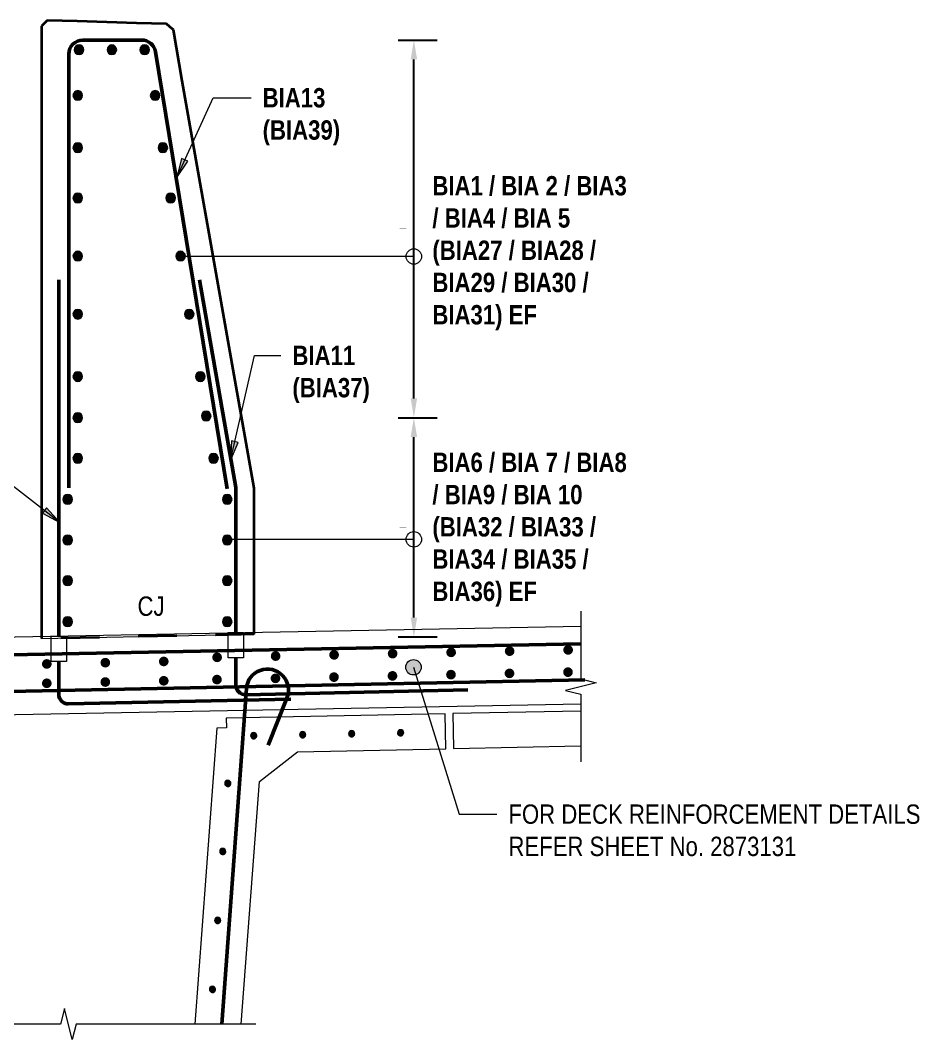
# Model space of a CAD drawing. Header units: metres. Extents: x -1213.9 to -1194, y 2.7 to 24.2.
# Drawn here: x -1211.479 to -1209.135, y 20.54 to 23.174 of the extents above; entities that cross this region are included whole.
import ezdxf

# ---------------------------------------------------------------- set-up
doc = ezdxf.new("R2010")
doc.units = ezdxf.units.M
doc.linetypes.add('JacobsDash', pattern=[0.0045, 0.003, -0.0015])
doc.layers.get('Defpoints').update_dxf_attribs({"color": 41})
for name, color, linetype, lineweight in [('A-ANNO-DIMS', 7, 'Continuous', 9), ('A-DETL', 7, 'Continuous', 13), ('A-DETL-GENF', 7, 'Continuous', 9), ('A-FLOR', 7, 'Continuous', 50), ('A-FLOR-HDLN', 7, 'JacobsDash', 18), ('G-ANNO-TEXT', 7, 'Continuous', 9), ('S-BEAM', 7, 'Continuous', 50)]:
    doc.layers.add(name, color=color, linetype=linetype, lineweight=lineweight)
doc.styles.add('Arial Narrow', font='ARIALN.TTF', dxfattribs={"height": 0.05})
doc.styles.add('Arial Narrow_B', font='ARIALNB.TTF', dxfattribs={"height": 0.05})
doc.dimstyles.new('Dimension_Standard_T_REO', dxfattribs={"dimscale": 0.3048, "dimtxt": 0.051172, "dimasz": 0.164042, "dimexe": 0.19685, "dimexo": 0.0625, "dimgap": 0.065617, "dimtad": 1, "dimdec": 0, "dimlfac": 1000, "dimzin": 0, "dimdsep": 46, "dimtxsty": 'Standard', "dimsah": 1, "dimcen": 0.09, "dimaunit": 1, "dimadec": 4, "dimazin": 0, "dimtfac": 1, "dimtdec": 4, "dimtix": 1, "dimtmove": 0, "dimatfit": 3, "dimfxl": 0.19685, "dimfxlon": 1, "dimtvp": 1, "dimtolj": 1, "dimtzin": 0, "dimlwd": 25, "dimlwe": 25, "dimarcsym": 2})

# ---------------------------------------------------------------- blocks, each defined once
blk = doc.blocks.new('06_SFR_GCT_Girder_SuperT_BR08Edge_CS - Super T - 1815-6266069-DRG-2873185 - SECTION 1')
at = {"layer": 'S-BEAM', "color": 252, "lineweight": 18, "true_color": 0x888888}
for p, q in [((-1210.0295, 21.3888), (-1210.3604, 21.3822)), ((-1210.3604, 21.3822), (-1210.3586, 21.2922)), ((-1210.3586, 21.2922), (-1210.0295, 21.2988))]:
    blk.add_line(p, q, dxfattribs=at)
at = {"layer": 'S-BEAM', "color": 252, "true_color": 0x888888}
blk.add_line((-1210.3604, 21.3822), (-1210.3604, 21.3822), dxfattribs=at)
blk = doc.blocks.new('S_Det_Reinf_Bar Section_2D Grey - N16-7784504-DRG-2873185 - SECTION 1')
at = {"layer": 'A-DETL-GENF', "true_color": 0x808080}
blk.add_hatch(color=8, dxfattribs=at).paths.add_polyline_path([(-1210.8754, 21.3171), (-1210.8734, 21.3174), (-1210.8714, 21.3183), (-1210.8698, 21.3196), (-1210.8686, 21.3213), (-1210.8678, 21.3232), (-1210.8676, 21.3253), (-1210.8679, 21.3274), (-1210.8687, 21.3293), (-1210.87, 21.3309), (-1210.8717, 21.3321), (-1210.8737, 21.3329), (-1210.8757, 21.3331), (-1210.8778, 21.3328), (-1210.8797, 21.332), (-1210.8813, 21.3307), (-1210.8826, 21.329), (-1210.8833, 21.327), (-1210.8836, 21.325), (-1210.8833, 21.3229), (-1210.8824, 21.321), (-1210.8811, 21.3194), (-1210.8794, 21.3181), (-1210.8775, 21.3174)])
at = {"layer": 'A-DETL-GENF', "color": 8, "lineweight": 18, "true_color": 0x808080}
for start, end in [(1.1458, 181.1458), (181.1458, 1.1458)]:
    blk.add_arc((-1210.8756, 21.3251), 0.008, start, end, dxfattribs=at)
blk = doc.blocks.new('T2D-REO-VL - T2D-REO-VL-7787211-DRG-2873185 - SECTION 1')
at = {"layer": 'A-DETL-GENF', "lineweight": 50}
for p, q in [((-1211.3177, 23.1233), (-1211.1651, 23.1233)), ((-1211.3537, 21.966), (-1211.3537, 23.0873)), ((-1211.1296, 23.0931), (-1210.9446, 21.9635))]:
    blk.add_line(p, q, dxfattribs=at)
for centre, start, end in [((-1211.3177, 23.0873), 90, 180), ((-1211.1651, 23.0873), 9.3005, 90)]:
    blk.add_arc(centre, 0.036, start, end, dxfattribs=at)
blk = doc.blocks.new('B_Det_Reinf_Bar Section_2D - Reo Dot_Scale 25_Section-1695670-DRG-2873185 - SECTION 1')
at = {"layer": 'A-DETL-GENF'}
blk.add_hatch(color=256, dxfattribs=at).paths.add_polyline_path([(-1211.3275, 23.0858), (-1211.3243, 23.0862), (-1211.3212, 23.0875), (-1211.3187, 23.0895), (-1211.3167, 23.092), (-1211.3154, 23.0951), (-1211.315, 23.0983), (-1211.3155, 23.1018), (-1211.3167, 23.1045), (-1211.3187, 23.1071), (-1211.3212, 23.1091), (-1211.3243, 23.1104), (-1211.3275, 23.1108), (-1211.3307, 23.1104), (-1211.3337, 23.1091), (-1211.3363, 23.1071), (-1211.3383, 23.1045), (-1211.3396, 23.1015), (-1211.34, 23.0983), (-1211.3396, 23.0951), (-1211.3383, 23.092), (-1211.3363, 23.0895), (-1211.3337, 23.0875), (-1211.3307, 23.0862)])
for start, end in [(0, 180), (180, 0)]:
    blk.add_arc((-1211.3275, 23.0983), 0.0125, start, end, dxfattribs=at)
blk = doc.blocks.new('Repeating Detail - Reo Dot_Scale 25_Section-V2-DRG-2873185 - SECTION 1')
at = {"layer": 'A-DETL-GENF', "true_color": 0xafafaf}
for points in [[(-1210.3647, 21.5281), (-1210.3615, 21.5285), (-1210.3585, 21.5299), (-1210.3559, 21.5319), (-1210.354, 21.5345), (-1210.3528, 21.5376), (-1210.3525, 21.5408), (-1210.353, 21.544), (-1210.3543, 21.547), (-1210.3563, 21.5496), (-1210.3589, 21.5515), (-1210.362, 21.5527), (-1210.3652, 21.553), (-1210.3685, 21.5526), (-1210.3714, 21.5512), (-1210.374, 21.5492), (-1210.3759, 21.5466), (-1210.3771, 21.5435), (-1210.3775, 21.5403), (-1210.377, 21.5371), (-1210.3757, 21.5341), (-1210.3736, 21.5315), (-1210.371, 21.5296), (-1210.3679, 21.5284)], [(-1210.2134, 21.5313), (-1210.2101, 21.5318), (-1210.2072, 21.5331), (-1210.2046, 21.5351), (-1210.2027, 21.5377), (-1210.2015, 21.5408), (-1210.2011, 21.544), (-1210.2016, 21.5472), (-1210.2029, 21.5502), (-1210.205, 21.5528), (-1210.2076, 21.5547), (-1210.2107, 21.5559), (-1210.2139, 21.5563), (-1210.2171, 21.5558), (-1210.2201, 21.5544), (-1210.2227, 21.5524), (-1210.2246, 21.5498), (-1210.2258, 21.5467), (-1210.2261, 21.5435), (-1210.2256, 21.5403), (-1210.2243, 21.5373), (-1210.2223, 21.5347), (-1210.2196, 21.5328), (-1210.2166, 21.5316)], [(-1210.062, 21.5345), (-1210.0588, 21.535), (-1210.0558, 21.5363), (-1210.0533, 21.5383), (-1210.0513, 21.5409), (-1210.0502, 21.544), (-1210.0498, 21.5472), (-1210.0503, 21.5505), (-1210.0516, 21.5534), (-1210.0537, 21.556), (-1210.0563, 21.5579), (-1210.0593, 21.5591), (-1210.0626, 21.5595), (-1210.0658, 21.559), (-1210.0688, 21.5577), (-1210.0713, 21.5556), (-1210.0733, 21.553), (-1210.0744, 21.5499), (-1210.0748, 21.5467), (-1210.0743, 21.5435), (-1210.073, 21.5405), (-1210.071, 21.5379), (-1210.0683, 21.536), (-1210.0653, 21.5348)], [(-1210.97, 21.5152), (-1210.9668, 21.5157), (-1210.9638, 21.517), (-1210.9613, 21.5191), (-1210.9593, 21.5217), (-1210.9581, 21.5247), (-1210.9578, 21.528), (-1210.9583, 21.5312), (-1210.9596, 21.5342), (-1210.9616, 21.5367), (-1210.9643, 21.5387), (-1210.9673, 21.5399), (-1210.9705, 21.5402), (-1210.9738, 21.5397), (-1210.9768, 21.5384), (-1210.9793, 21.5364), (-1210.9812, 21.5337), (-1210.9824, 21.5307), (-1210.9828, 21.5275), (-1210.9823, 21.5242), (-1210.981, 21.5212), (-1210.9789, 21.5187), (-1210.9763, 21.5168), (-1210.9733, 21.5156)], [(-1210.8187, 21.5184), (-1210.8155, 21.5189), (-1210.8125, 21.5202), (-1210.8099, 21.5223), (-1210.808, 21.5249), (-1210.8068, 21.528), (-1210.8065, 21.5312), (-1210.8069, 21.5344), (-1210.8083, 21.5374), (-1210.8103, 21.54), (-1210.8129, 21.5419), (-1210.816, 21.5431), (-1210.8192, 21.5434), (-1210.8224, 21.5429), (-1210.8254, 21.5416), (-1210.828, 21.5396), (-1210.8299, 21.5369), (-1210.8311, 21.5339), (-1210.8314, 21.5307), (-1210.831, 21.5274), (-1210.8296, 21.5245), (-1210.8276, 21.5219), (-1210.825, 21.52), (-1210.8219, 21.5188)], [(-1210.6674, 21.5216), (-1210.6641, 21.5221), (-1210.6611, 21.5234), (-1210.6586, 21.5255), (-1210.6567, 21.5281), (-1210.6555, 21.5312), (-1210.6551, 21.5344), (-1210.6556, 21.5376), (-1210.6569, 21.5406), (-1210.6595, 21.5435), (-1210.6616, 21.5451), (-1210.6646, 21.5463), (-1210.6679, 21.5466), (-1210.6718, 21.5458), (-1210.6741, 21.5448), (-1210.6766, 21.5428), (-1210.6786, 21.5402), (-1210.6798, 21.5371), (-1210.6801, 21.5339), (-1210.6796, 21.5306), (-1210.6783, 21.5277), (-1210.6763, 21.5251), (-1210.6736, 21.5232), (-1210.6706, 21.522)], [(-1210.516, 21.5248), (-1210.5128, 21.5253), (-1210.5098, 21.5267), (-1210.5073, 21.5287), (-1210.5053, 21.5313), (-1210.5042, 21.5344), (-1210.5038, 21.5376), (-1210.5043, 21.5408), (-1210.5056, 21.5438), (-1210.5076, 21.5464), (-1210.5103, 21.5483), (-1210.5133, 21.5495), (-1210.5166, 21.5498), (-1210.5198, 21.5493), (-1210.5228, 21.548), (-1210.5253, 21.546), (-1210.5272, 21.5434), (-1210.5284, 21.5403), (-1210.5288, 21.5371), (-1210.5283, 21.5339), (-1210.527, 21.5309), (-1210.5249, 21.5283), (-1210.5223, 21.5264), (-1210.5193, 21.5252)]]:
    blk.add_hatch(color=253, dxfattribs=at).paths.add_polyline_path(points)
blk = doc.blocks.new('Repeating Detail - Reo Dot_Scale 25_Section-V3-DRG-2873185 - SECTION 1')
at = {"layer": 'A-DETL-GENF', "true_color": 0xafafaf}
for points in [[(-1211.4105, 21.4482), (-1211.4073, 21.4487), (-1211.4043, 21.45), (-1211.4017, 21.452), (-1211.3998, 21.4547), (-1211.3986, 21.4577), (-1211.3983, 21.4609), (-1211.3988, 21.4642), (-1211.4001, 21.4672), (-1211.4021, 21.4697), (-1211.4047, 21.4716), (-1211.4078, 21.4728), (-1211.411, 21.4732), (-1211.4143, 21.4727), (-1211.4172, 21.4714), (-1211.4198, 21.4693), (-1211.4217, 21.4667), (-1211.4229, 21.4637), (-1211.4233, 21.4604), (-1211.4228, 21.4572), (-1211.4215, 21.4542), (-1211.4194, 21.4517), (-1211.4168, 21.4497), (-1211.4137, 21.4485)], [(-1211.2592, 21.4514), (-1211.256, 21.4519), (-1211.253, 21.4532), (-1211.2505, 21.4552), (-1211.2485, 21.4579), (-1211.2474, 21.4609), (-1211.247, 21.4642), (-1211.2475, 21.4674), (-1211.2488, 21.4704), (-1211.2509, 21.4729), (-1211.2535, 21.4748), (-1211.2565, 21.476), (-1211.2598, 21.4764), (-1211.263, 21.4759), (-1211.266, 21.4746), (-1211.2685, 21.4725), (-1211.2705, 21.4699), (-1211.2716, 21.4669), (-1211.272, 21.4636), (-1211.2715, 21.4604), (-1211.2702, 21.4574), (-1211.2682, 21.4549), (-1211.2655, 21.4529), (-1211.2625, 21.4517)], [(-1211.108, 21.4546), (-1211.1048, 21.4551), (-1211.1018, 21.4564), (-1211.0992, 21.4584), (-1211.0973, 21.4611), (-1211.0961, 21.4641), (-1211.0957, 21.4674), (-1211.0962, 21.4706), (-1211.0976, 21.4736), (-1211.0996, 21.4761), (-1211.1022, 21.478), (-1211.1053, 21.4792), (-1211.1085, 21.4796), (-1211.1117, 21.4791), (-1211.1147, 21.4778), (-1211.1173, 21.4757), (-1211.1192, 21.4731), (-1211.1204, 21.4701), (-1211.1207, 21.4668), (-1211.1202, 21.4636), (-1211.1189, 21.4606), (-1211.1169, 21.4581), (-1211.1143, 21.4561), (-1211.1112, 21.455)]]:
    blk.add_hatch(color=253, dxfattribs=at).paths.add_polyline_path(points)
blk = doc.blocks.new('B_Det_Reinf_Bar Section_2D - Reo Dot_Scale 25_Section-V4-DRG-2873185 - SECTION 1')
at = {"layer": 'A-DETL-GENF'}
blk.add_hatch(color=256, dxfattribs=at).paths.add_polyline_path([(-1210.9442, 21.7135), (-1210.9409, 21.714), (-1210.9379, 21.7152), (-1210.9353, 21.7172), (-1210.9334, 21.7198), (-1210.9321, 21.7228), (-1210.9318, 21.7269), (-1210.9321, 21.7293), (-1210.9334, 21.7323), (-1210.9353, 21.7349), (-1210.9379, 21.7369), (-1210.9409, 21.7381), (-1210.9442, 21.7385), (-1210.9474, 21.7381), (-1210.9504, 21.7369), (-1210.953, 21.7349), (-1210.955, 21.7323), (-1210.9562, 21.7293), (-1210.9567, 21.726), (-1210.9562, 21.7228), (-1210.955, 21.7198), (-1210.953, 21.7172), (-1210.9504, 21.7152), (-1210.9474, 21.714)])
for start, end in [(0, 180), (180, 0)]:
    blk.add_arc((-1210.9442, 21.726), 0.0125, start, end, dxfattribs=at)
blk = doc.blocks.new('CS_DET_Rebar Tagging1 - Scale 20-7788397-DRG-2873185 - SECTION 1')
at = {"layer": 'A-DETL-GENF', "lineweight": 13}
blk.add_line((-1210.4615, 22.5639), (-1211.0525, 22.5639), dxfattribs=at)
blk.add_circle((-1210.4615, 22.5639), 0.02, dxfattribs=at)
blk = doc.blocks.new('CS_DET_Rebar Tagging1 - Scale 20-7787746-DRG-2873185 - SECTION 1')
at = {"layer": 'A-DETL-GENF', "lineweight": 13}
blk.add_line((-1210.4615, 21.8326), (-1210.9336, 21.8326), dxfattribs=at)
blk.add_circle((-1210.4615, 21.8326), 0.02, dxfattribs=at)
blk = doc.blocks.new('CS_DET_BreakLine_ViewScale - CS_Std BreakLine-8623494-DRG-2873185 - SECTION 1')
at = {"layer": 'A-DETL-GENF'}
for p, q in [((-1211.3652, 20.6196), (-1211.3752, 20.5796)), ((-1211.3452, 20.5396), (-1211.3652, 20.6196)), ((-1211.3752, 20.5796), (-1211.8404, 20.5796)), ((-1211.3352, 20.5796), (-1211.3452, 20.5396)), ((-1210.87, 20.5796), (-1211.3352, 20.5796))]:
    blk.add_line(p, q, dxfattribs=at)
blk = doc.blocks.new('CS_DET_BreakLine_ViewScale - CS_Std BreakLine-8623495-DRG-2873185 - SECTION 1')
at = {"layer": 'A-DETL-GENF'}
for p, q in [((-1210.0295, 21.6472), (-1210.0295, 21.4722)), ((-1209.9895, 21.4622), (-1210.0695, 21.4422)), ((-1210.0295, 21.4722), (-1209.9895, 21.4622)), ((-1210.0695, 21.4422), (-1210.0295, 21.4322)), ((-1210.0295, 21.4322), (-1210.0295, 21.2572))]:
    blk.add_line(p, q, dxfattribs=at)
blk = doc.blocks.new('DIMBLOCK1-DRG-2873185 - SECTION 1')
at = {"layer": 'A-ANNO-DIMS', "color": 0, "lineweight": 25, "transparency": 16777216}
for p, q in [((-1210.5022, 22.1472), (-1210.4013, 22.1472)), ((-1210.4613, 21.6306), (-1210.4613, 22.0972)), ((-1210.5022, 21.5806), (-1210.4013, 21.5806))]:
    blk.add_line(p, q, dxfattribs=at)
at = {"layer": 'A-ANNO-DIMS', "color": 0, "transparency": 16777216}
for points in [[(-1210.4696, 22.0972), (-1210.4529, 22.0972), (-1210.4613, 22.1472)], [(-1210.4696, 21.6306), (-1210.4529, 21.6306), (-1210.4613, 21.5806)]]:
    blk.add_solid(points, dxfattribs=at)
at = {"layer": 'Defpoints', "color": 0, "transparency": 16777216}
for p in [(-1210.5213, 22.1472), (-1210.4613, 22.1472), (-1210.5213, 21.5806)]:
    blk.add_point(p, dxfattribs=at)
at = {"layer": 'A-ANNO-DIMS', "color": 0, "lineweight": 25, "transparency": 16777216, "insert": (-1210.4905, 21.8639), "char_height": 0.0156, "attachment_point": 5, "rotation": 90}
blk.add_mtext('\\A1;\u200c', dxfattribs=at)
blk = doc.blocks.new('DIMBLOCK2-DRG-2873185 - SECTION 1')
at = {"layer": 'A-ANNO-DIMS', "color": 0, "lineweight": 25, "transparency": 16777216}
for p, q in [((-1210.5022, 23.1233), (-1210.4013, 23.1233)), ((-1210.4613, 22.1972), (-1210.4613, 23.0733)), ((-1210.5022, 22.1472), (-1210.4013, 22.1472))]:
    blk.add_line(p, q, dxfattribs=at)
at = {"layer": 'A-ANNO-DIMS', "color": 0, "transparency": 16777216}
for points in [[(-1210.4696, 23.0733), (-1210.4529, 23.0733), (-1210.4613, 23.1233)], [(-1210.4696, 22.1972), (-1210.4529, 22.1972), (-1210.4613, 22.1472)]]:
    blk.add_solid(points, dxfattribs=at)
at = {"layer": 'Defpoints', "color": 0, "transparency": 16777216}
for p in [(-1210.5213, 23.1233), (-1210.4613, 23.1233), (-1210.5213, 22.1472)]:
    blk.add_point(p, dxfattribs=at)
at = {"layer": 'A-ANNO-DIMS', "color": 0, "lineweight": 25, "transparency": 16777216, "insert": (-1210.4905, 22.6353), "char_height": 0.0156, "attachment_point": 5, "rotation": 90}
blk.add_mtext('\\A1;\u200c', dxfattribs=at)

msp = doc.modelspace()

# ---------------------------------------------------------------- hatches: boundary and pattern name
at = {"layer": 'G-ANNO-TEXT'}
for points in [[(-1211.0748, 22.7682), (-1211.046, 22.81), (-1211.062, 22.8173)], [(-1210.9355, 22.0366), (-1210.9157, 22.0834), (-1210.9329, 22.0874)], [(-1211.3773, 21.8765), (-1211.4114, 21.914), (-1211.4222, 21.9001)]]:
    msp.add_hatch(color=256, dxfattribs=at).paths.add_polyline_path(points)
h = msp.add_hatch(color=256, dxfattribs=at)
edge = h.paths.add_edge_path()
edge.add_arc((-1210.4624, 21.5021), 0.02, 0, 360)

# ---------------------------------------------------------------- linework, layer by layer
at = {"layer": 'A-DETL', "lineweight": 50}
for p, q in [((-1211.3798, 21.5806), (-1211.3798, 22.5033)), ((-1210.9217, 21.9665), (-1211.0158, 22.5033)), ((-1210.9217, 21.5905), (-1210.9217, 21.9665))]:
    msp.add_line(p, q, dxfattribs=at)
at = {"layer": 'A-DETL', "color": 7, "lineweight": 9, "true_color": 0xffffff}
msp.add_line((-1211.4245, 21.5762), (-1210.8745, 21.5875), dxfattribs=at)
at = {"layer": 'A-DETL'}
for p, q in [((-1211.3998, 21.5171), (-1211.3998, 21.5821)), ((-1211.3998, 21.5821), (-1211.3598, 21.5821)), ((-1211.3598, 21.5821), (-1211.3598, 21.5171)), ((-1210.9417, 21.5268), (-1210.9417, 21.5918)), ((-1210.9417, 21.5918), (-1210.9017, 21.5918)), ((-1210.9017, 21.5918), (-1210.9017, 21.5268)), ((-1210.9017, 21.5268), (-1210.9417, 21.5268)), ((-1211.3598, 21.5171), (-1211.3998, 21.5171))]:
    msp.add_line(p, q, dxfattribs=at)
at = {"layer": 'A-DETL', "color": 253, "lineweight": 50, "true_color": 0xafafaf}
for p, q in [((-1210.0295, 21.5626), (-1212.3221, 21.5183)), ((-1210.9217, 21.5268), (-1210.9217, 21.4561)), ((-1211.3798, 21.5171), (-1211.3798, 21.4322)), ((-1212.2859, 21.4241), (-1210.0189, 21.4695)), ((-1210.9578, 20.5796), (-1210.8945, 21.4468)), ((-1210.8961, 21.4312), (-1210.3217, 21.4433)), ((-1210.8383, 21.3006), (-1210.7896, 21.4226)), ((-1211.3553, 21.4072), (-1210.7798, 21.4194))]:
    msp.add_line(p, q, dxfattribs=at)
for centre, radius, start, end in [((-1210.8402, 21.4428), 0.0545, 338.2422, 175.8306), ((-1210.8967, 21.4561), 0.025, 180, 271.2137), ((-1211.3548, 21.4322), 0.025, 180, 268.7863)]:
    msp.add_arc(centre, radius, start, end, dxfattribs=at)
at = {"layer": 'A-FLOR', "color": 252, "lineweight": 18, "true_color": 0x888888}
for p, q in [((-1210.0295, 21.6075), (-1212.3687, 21.563)), ((-1212.3687, 21.363), (-1210.0295, 21.4075))]:
    msp.add_line(p, q, dxfattribs=at)
at = {"layer": 'A-FLOR', "lineweight": 35, "flags": 128}
for points in [[(-1211.4097, 23.1742), (-1211.4172, 23.1669), (-1211.4247, 23.1596)], [(-1211.4247, 23.1596), (-1211.4246, 22.9837), (-1211.4246, 22.8078), (-1211.4246, 22.6318), (-1211.4246, 22.4559), (-1211.4246, 22.2799), (-1211.4246, 22.104), (-1211.4245, 21.928), (-1211.4245, 21.7521), (-1211.4245, 21.5762)], [(-1211.1015, 23.1651), (-1211.1785, 23.1674), (-1211.2556, 23.1697), (-1211.3326, 23.1719), (-1211.4097, 23.1742)], [(-1211.0835, 23.1496), (-1211.0925, 23.1573), (-1211.1015, 23.1651)], [(-1210.8745, 21.965), (-1210.8978, 22.0966), (-1210.921, 22.2282), (-1210.9442, 22.3599), (-1210.9674, 22.4915), (-1210.9906, 22.6231), (-1211.0139, 22.7547), (-1211.0371, 22.8863), (-1211.0603, 23.018), (-1211.0835, 23.1496)], [(-1210.8745, 21.5875), (-1210.8745, 21.663), (-1210.8745, 21.7385), (-1210.8745, 21.814), (-1210.8745, 21.8895), (-1210.8745, 21.965)]]:
    msp.add_lwpolyline(points, dxfattribs=at)
at = {"layer": 'A-FLOR', "lineweight": 35}
for points in [[(-1211.4247, 23.1596), (-1211.4247, 23.1596), (-1211.4247, 23.1597), (-1211.4247, 23.1597)], [(-1211.4097, 23.1742), (-1211.4097, 23.1742), (-1211.4097, 23.1742), (-1211.4097, 23.1742)], [(-1211.1015, 23.1651), (-1211.1015, 23.1651), (-1211.1015, 23.1651), (-1211.1015, 23.1651)], [(-1211.0835, 23.1496), (-1211.0835, 23.1496), (-1211.0835, 23.1496), (-1211.0835, 23.1496)], [(-1210.8745, 21.965), (-1210.8745, 21.965), (-1210.8745, 21.965), (-1210.8745, 21.965)]]:
    msp.add_open_spline(points, degree=3, dxfattribs=at)
at = {"layer": 'A-FLOR-HDLN', "lineweight": 35}
msp.add_line((-1210.8746, 21.5875), (-1211.4245, 21.5762), dxfattribs=at)
at = {"layer": 'G-ANNO-TEXT'}
for p, q in [((-1211.0748, 22.7682), (-1210.9803, 22.9743)), ((-1210.9803, 22.9743), (-1210.8825, 22.9743)), ((-1211.062, 22.8173), (-1211.0748, 22.7682)), ((-1211.046, 22.81), (-1211.062, 22.8173)), ((-1211.0748, 22.7682), (-1211.046, 22.81)), ((-1210.9355, 22.0366), (-1210.8734, 22.3082)), ((-1210.8734, 22.3082), (-1210.8055, 22.3082)), ((-1210.9329, 22.0874), (-1210.9355, 22.0366)), ((-1210.9355, 22.0366), (-1210.9157, 22.0834)), ((-1210.9157, 22.0834), (-1210.9329, 22.0874)), ((-1211.3773, 21.8765), (-1211.5325, 21.9964)), ((-1211.4114, 21.914), (-1211.4222, 21.9001)), ((-1211.4222, 21.9001), (-1211.3773, 21.8765)), ((-1211.3773, 21.8765), (-1211.4114, 21.914)), ((-1210.4624, 21.5021), (-1210.344, 21.1224)), ((-1210.344, 21.1224), (-1210.2468, 21.1224))]:
    msp.add_line(p, q, dxfattribs=at)
msp.add_circle((-1210.4624, 21.5021), 0.02, dxfattribs=at)
at = {"layer": 'S-BEAM', "color": 252, "lineweight": 18, "true_color": 0x888888}
for p, q in [((-1210.3808, 21.3814), (-1210.9465, 21.3701)), ((-1210.9465, 21.3701), (-1210.946, 21.3451)), ((-1210.379, 21.2914), (-1210.3808, 21.3814)), ((-1210.971, 21.3446), (-1211.0281, 20.5796)), ((-1210.946, 21.3451), (-1210.971, 21.3446)), ((-1210.7625, 21.2838), (-1210.379, 21.2914)), ((-1210.861, 21.2068), (-1210.7625, 21.2838)), ((-1210.9078, 20.5796), (-1210.861, 21.2068))]:
    msp.add_line(p, q, dxfattribs=at)
at = {"layer": 'S-BEAM', "color": 252, "true_color": 0x888888}
for p, q in [((-1210.9465, 21.3701), (-1210.9465, 21.3701)), ((-1210.3808, 21.3815), (-1210.3808, 21.3814)), ((-1210.971, 21.3446), (-1210.971, 21.3446))]:
    msp.add_line(p, q, dxfattribs=at)

# ---------------------------------------------------------------- block references
at = {"layer": 'A-DETL-GENF'}
for name, p in [('T2D-REO-VL - T2D-REO-VL-7787211-DRG-2873185 - SECTION 1', (0, 0)), ('B_Det_Reinf_Bar Section_2D - Reo Dot_Scale 25_Section-1695670-DRG-2873185 - SECTION 1', (0, 0)), ('B_Det_Reinf_Bar Section_2D - Reo Dot_Scale 25_Section-1695670-DRG-2873185 - SECTION 1', (0.085, 0)), ('B_Det_Reinf_Bar Section_2D - Reo Dot_Scale 25_Section-1695670-DRG-2873185 - SECTION 1', (0.17, 0)), ('B_Det_Reinf_Bar Section_2D - Reo Dot_Scale 25_Section-1695670-DRG-2873185 - SECTION 1', (-0.0031, -0.1182)), ('B_Det_Reinf_Bar Section_2D - Reo Dot_Scale 25_Section-1695670-DRG-2873185 - SECTION 1', (0.1969, -0.1182)), ('B_Det_Reinf_Bar Section_2D - Reo Dot_Scale 25_Section-1695670-DRG-2873185 - SECTION 1', (-0.0031, -0.2532)), ('B_Det_Reinf_Bar Section_2D - Reo Dot_Scale 25_Section-1695670-DRG-2873185 - SECTION 1', (0.2169, -0.2532)), ('B_Det_Reinf_Bar Section_2D - Reo Dot_Scale 25_Section-1695670-DRG-2873185 - SECTION 1', (-0.0031, -0.3832)), ('B_Det_Reinf_Bar Section_2D - Reo Dot_Scale 25_Section-1695670-DRG-2873185 - SECTION 1', (0.2369, -0.3832)), ('CS_DET_Rebar Tagging1 - Scale 20-7788397-DRG-2873185 - SECTION 1', (0, 0)), ('B_Det_Reinf_Bar Section_2D - Reo Dot_Scale 25_Section-1695670-DRG-2873185 - SECTION 1', (-0.0031, -0.5334)), ('B_Det_Reinf_Bar Section_2D - Reo Dot_Scale 25_Section-1695670-DRG-2873185 - SECTION 1', (0.2627, -0.5334)), ('B_Det_Reinf_Bar Section_2D - Reo Dot_Scale 25_Section-1695670-DRG-2873185 - SECTION 1', (-0.0031, -0.6836)), ('B_Det_Reinf_Bar Section_2D - Reo Dot_Scale 25_Section-1695670-DRG-2873185 - SECTION 1', (0.285, -0.6836)), ('B_Det_Reinf_Bar Section_2D - Reo Dot_Scale 25_Section-1695670-DRG-2873185 - SECTION 1', (-0.0031, -0.8448)), ('B_Det_Reinf_Bar Section_2D - Reo Dot_Scale 25_Section-1695670-DRG-2873185 - SECTION 1', (0.3137, -0.8448)), ('B_Det_Reinf_Bar Section_2D - Reo Dot_Scale 25_Section-1695670-DRG-2873185 - SECTION 1', (-0.0031, -0.9511)), ('B_Det_Reinf_Bar Section_2D - Reo Dot_Scale 25_Section-1695670-DRG-2873185 - SECTION 1', (0.3289, -0.9467)), ('B_Det_Reinf_Bar Section_2D - Reo Dot_Scale 25_Section-1695670-DRG-2873185 - SECTION 1', (-0.0031, -1.0561)), ('B_Det_Reinf_Bar Section_2D - Reo Dot_Scale 25_Section-1695670-DRG-2873185 - SECTION 1', (0.3479, -1.0561)), ('B_Det_Reinf_Bar Section_2D - Reo Dot_Scale 25_Section-1695670-DRG-2873185 - SECTION 1', (-0.0292, -1.1623)), ('B_Det_Reinf_Bar Section_2D - Reo Dot_Scale 25_Section-1695670-DRG-2873185 - SECTION 1', (0.3833, -1.1623)), ('B_Det_Reinf_Bar Section_2D - Reo Dot_Scale 25_Section-1695670-DRG-2873185 - SECTION 1', (-0.0292, -1.2673)), ('B_Det_Reinf_Bar Section_2D - Reo Dot_Scale 25_Section-1695670-DRG-2873185 - SECTION 1', (0.3833, -1.2673)), ('CS_DET_Rebar Tagging1 - Scale 20-7787746-DRG-2873185 - SECTION 1', (0, 0)), ('B_Det_Reinf_Bar Section_2D - Reo Dot_Scale 25_Section-1695670-DRG-2873185 - SECTION 1', (-0.0292, -1.3723)), ('B_Det_Reinf_Bar Section_2D - Reo Dot_Scale 25_Section-V4-DRG-2873185 - SECTION 1', (0, 0)), ('B_Det_Reinf_Bar Section_2D - Reo Dot_Scale 25_Section-1695670-DRG-2873185 - SECTION 1', (-0.0292, -1.4785)), ('B_Det_Reinf_Bar Section_2D - Reo Dot_Scale 25_Section-1695670-DRG-2873185 - SECTION 1', (0.3833, -1.4785)), ('CS_DET_BreakLine_ViewScale - CS_Std BreakLine-8623495-DRG-2873185 - SECTION 1', (0, 0)), ('CS_DET_BreakLine_ViewScale - CS_Std BreakLine-8623494-DRG-2873185 - SECTION 1', (0, 0))]:
    msp.add_blockref(name, p, dxfattribs=at)
at = {"layer": 'A-DETL-GENF', "color": 253, "true_color": 0xafafaf}
for name, p in [('Repeating Detail - Reo Dot_Scale 25_Section-V2-DRG-2873185 - SECTION 1', (0, 0)), ('Repeating Detail - Reo Dot_Scale 25_Section-V3-DRG-2873185 - SECTION 1', (0, 0.05)), ('Repeating Detail - Reo Dot_Scale 25_Section-V2-DRG-2873185 - SECTION 1', (-0.0004, -0.0575)), ('Repeating Detail - Reo Dot_Scale 25_Section-V3-DRG-2873185 - SECTION 1', (0, 0))]:
    msp.add_blockref(name, p, dxfattribs=at)
at = {"layer": 'A-DETL-GENF', "color": 8, "true_color": 0x808080}
for p in [(0, 0), (0.1266, 0.0025), (0.2533, 0.0051), (0.3799, 0.0076), (-0.0669, -0.1233), (-0.08, -0.2991), (-0.0933, -0.4774), (-0.1066, -0.6557)]:
    msp.add_blockref('S_Det_Reinf_Bar Section_2D Grey - N16-7784504-DRG-2873185 - SECTION 1', p, dxfattribs=at)
at = {"layer": 'S-BEAM', "color": 252, "true_color": 0x888888}
msp.add_blockref('06_SFR_GCT_Girder_SuperT_BR08Edge_CS - Super T - 1815-6266069-DRG-2873185 - SECTION 1', (0, 0), dxfattribs=at)

# ---------------------------------------------------------------- texts
at = {"layer": 'G-ANNO-TEXT', "char_height": 0.05, "attachment_point": 1, "bg_fill": 3, "box_fill_scale": 1, "bg_fill_color": 256, "bg_fill_transparency": 0}
for s, insert, style in [('BIA13 ', (-1210.8525, 22.9993), 'Arial Narrow_B'), ('(BIA39)', (-1210.8525, 22.9159), 'Arial Narrow_B'), ('BIA11 ', (-1210.7755, 22.3332), 'Arial Narrow_B'), ('(BIA37)', (-1210.7755, 22.2499), 'Arial Narrow_B'), ('CJ', (-1211.1762, 21.685), 'Arial Narrow'), ('FOR DECK REINFORCEMENT DETAILS ', (-1210.2168, 21.1474), 'Arial Narrow'), ('REFER SHEET No. 2873131', (-1210.2168, 21.0641), 'Arial Narrow')]:
    msp.add_mtext(s, dxfattribs=dict(at, insert=insert, style=style))

# ---------------------------------------------------------------- dimensions: what is measured, and where the dimension line sits
at = {"layer": 'A-ANNO-DIMS', "lineweight": 25}
for base, p1, p2, override, picture, middle in [((-1210.4613, 23.1233), (-1210.5213, 22.1472), (-1210.5213, 23.1233), {"dimpost": '<>', "dimfxl": 0.976054}, 'DIMBLOCK2-DRG-2873185 - SECTION 1', (-1210.4905, 22.6353)), ((-1210.4613, 22.1472), (-1210.5213, 21.5806), (-1210.5213, 22.1472), {"dimpost": '<>', "dimfxl": 0.566641}, 'DIMBLOCK1-DRG-2873185 - SECTION 1', (-1210.4905, 21.8639))]:
    dim = msp.add_linear_dim(base=base, p1=p1, p2=p2, angle=90, text='\u200c', dimstyle='Dimension_Standard_T_REO', override=override, dxfattribs=at)
    dim.commit()
    dim.dimension.update_dxf_attribs({"geometry": picture, "text_midpoint": middle})

# ---------------------------------------------------------------- next in the draw order: texts
at = {"layer": 'G-ANNO-TEXT', "char_height": 0.05, "attachment_point": 1, "style": 'Arial Narrow_B', "bg_fill": 3, "box_fill_scale": 1, "bg_fill_color": 256, "bg_fill_transparency": 0}
for s, insert in [('BIA1 / BIA 2 / BIA3 ', (-1210.4134, 22.7718)), ('/ BIA4 / BIA 5', (-1210.4134, 22.6885)), ('(BIA27 / BIA28 / ', (-1210.4134, 22.6051)), ('BIA29 / BIA30 / ', (-1210.4134, 22.5218)), ('BIA31) EF', (-1210.4134, 22.4384))]:
    msp.add_mtext(s, dxfattribs=dict(at, insert=insert))
at = {"layer": 'G-ANNO-TEXT', "char_height": 0.05, "attachment_point": 1, "style": 'Arial Narrow_B', "bg_fill": 3, "box_fill_scale": 1, "bg_fill_color": 256, "bg_fill_true_color": 13158600, "bg_fill_transparency": 0}
for s, insert in [('BIA6 / BIA 7 / BIA8 ', (-1210.4134, 22.0568)), ('/ BIA9 / BIA 10', (-1210.4134, 21.9735)), ('(BIA32 / BIA33 / ', (-1210.4134, 21.8901)), ('BIA34 / BIA35 / ', (-1210.4134, 21.8068)), ('BIA36) EF', (-1210.4134, 21.7234))]:
    msp.add_mtext(s, dxfattribs=dict(at, insert=insert))

doc.saveas('drawing.dxf')
